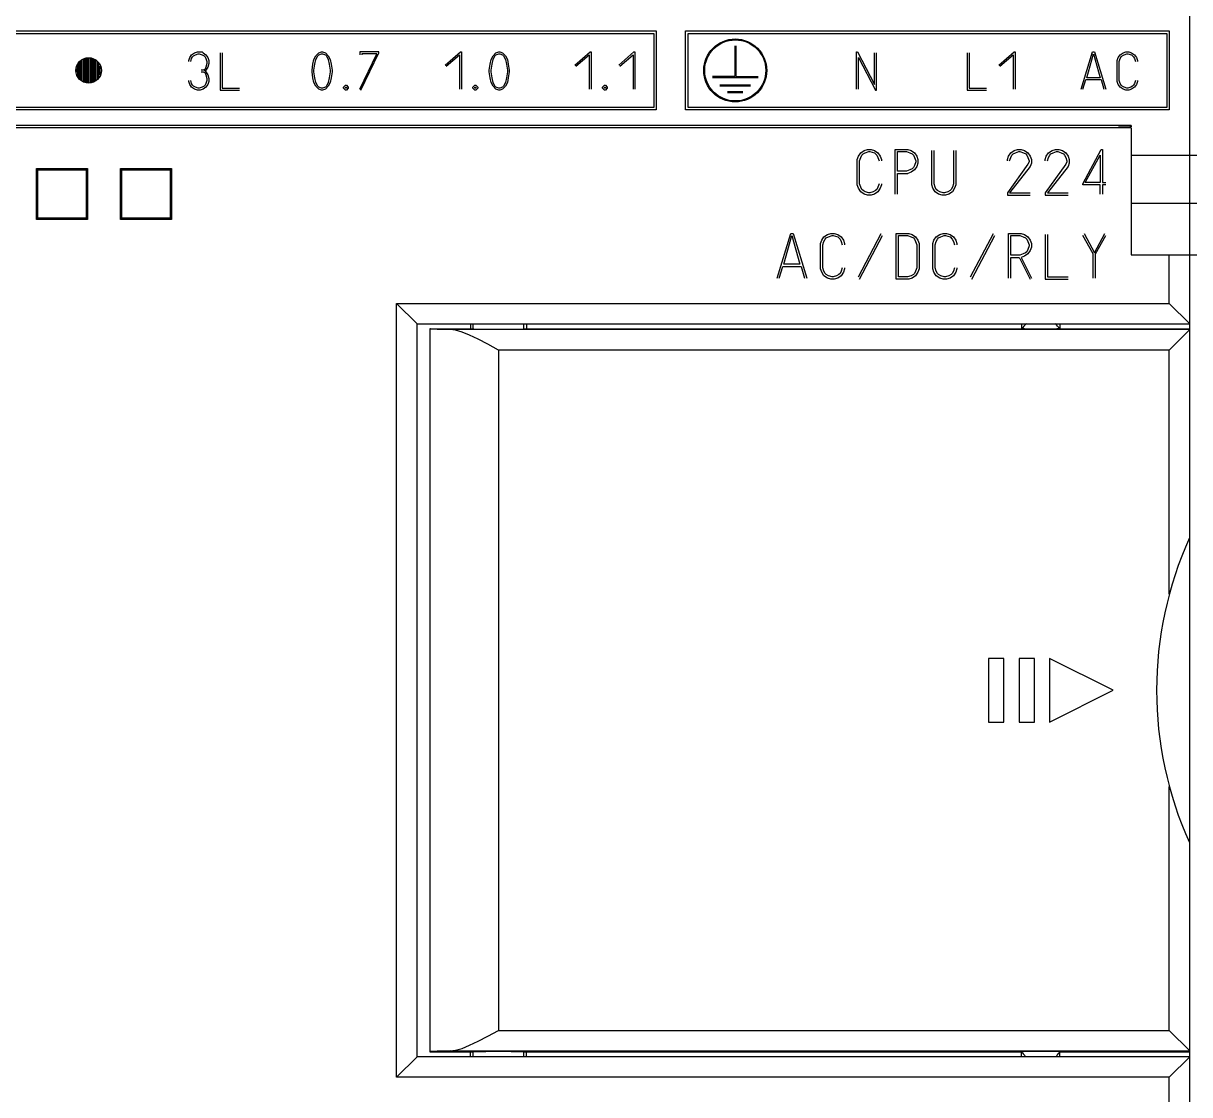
# Model space of a CAD drawing. Header units: millimetres. Extents: x 369186 to 503668, y -134064 to -104329.
# Drawn here: x 475176 to 480674, y -118523 to -113472 of the extents above; entities that cross this region are included whole.
import ezdxf

# ---------------------------------------------------------------- set-up
doc = ezdxf.new("R2010")
doc.units = ezdxf.units.MM
for name, color, linetype in [('0006LEVEL_0', 7, 'Continuous'), ('0006LEVEL_1', 7, 'Continuous'), ('8_ALL_NOTES_BALLOONS_SYMBOLS_GT', 7, 'Continuous')]:
    doc.layers.add(name, color=color, linetype=linetype)

msp = doc.modelspace()

# ---------------------------------------------------------------- linework, layer by layer
at = {"layer": '0006LEVEL_0', "color": 7, "linetype": 'Continuous'}
for p, q in [((479123.2, -114082.5), (479139.4, -114071.7)), ((479139.4, -114071.7), (479155.6, -114066.3)), ((479144.8, -114082.5), (479161, -114077.1)), ((479155.6, -114066.3), (479171.8, -114066.3)), ((479161, -114077.1), (479166.4, -114077.1)), ((479166.4, -114077.1), (479188, -114082.5)), ((479171.8, -114066.3), (479188, -114071.7)), ((479188, -114071.7), (479204.2, -114082.5)), ((479285.2, -114066.3), (479344.6, -114066.3)), ((479285.2, -114276.9), (479285.2, -114066.3)), ((479296, -114077.1), (479339.2, -114077.1)), ((479296, -114168.9), (479296, -114077.1)), ((479339.2, -114077.1), (479355.4, -114082.5)), ((479344.6, -114066.3), (479360.8, -114071.7)), ((479360.8, -114071.7), (479377, -114082.5)), ((479458, -114233.7), (479458, -114071.7)), ((479468.8, -114228.3), (479468.8, -114071.7)), ((479560.6, -114071.7), (479560.6, -114228.3)), ((479571.4, -114071.7), (479571.4, -114233.7)), ((479830.6, -114082.5), (479846.8, -114071.7)), ((479846.8, -114071.7), (479863, -114066.3)), ((479852.2, -114082.5), (479868.4, -114077.1)), ((479863, -114066.3), (479879.2, -114066.3)), ((479868.4, -114077.1), (479873.8, -114077.1)), ((479873.8, -114077.1), (479890, -114082.5)), ((479879.2, -114066.3), (479895.4, -114071.7)), ((479895.4, -114071.7), (479911.6, -114082.5)), ((480008.8, -114082.5), (480025, -114071.7)), ((480025, -114071.7), (480041.2, -114066.3)), ((480030.4, -114082.5), (480046.6, -114077.1)), ((480041.2, -114066.3), (480057.4, -114066.3)), ((480046.6, -114077.1), (480052, -114077.1)), ((480052, -114077.1), (480068.2, -114082.5)), ((480057.4, -114066.3), (480073.6, -114071.7)), ((480073.6, -114071.7), (480089.8, -114082.5)), ((480170.8, -114228.3), (480257.2, -114066.3)), ((480257.2, -114066.3), (480262.6, -114066.3)), ((480262.6, -114066.3), (480262.6, -114222.9)), ((479107, -114114.9), (479112.4, -114098.7)), ((479107, -114233.7), (479107, -114114.9)), ((479112.4, -114098.7), (479123.2, -114082.5)), ((479117.8, -114120.3), (479123.2, -114104.1)), ((479117.8, -114228.3), (479117.8, -114120.3)), ((479123.2, -114104.1), (479128.6, -114093.3)), ((479128.6, -114093.3), (479134, -114087.9)), ((479134, -114087.9), (479144.8, -114082.5)), ((479188, -114082.5), (479198.8, -114093.3)), ((479198.8, -114093.3), (479204.2, -114104.1)), ((479204.2, -114082.5), (479215, -114098.7)), ((479204.2, -114104.1), (479209.6, -114120.3)), ((479215, -114098.7), (479220.4, -114114.9)), ((479220.4, -114114.9), (479220.4, -114120.3)), ((479355.4, -114082.5), (479366.2, -114087.9)), ((479366.2, -114087.9), (479371.6, -114093.3)), ((479371.6, -114093.3), (479377, -114104.1)), ((479377, -114082.5), (479387.8, -114098.7)), ((479377, -114104.1), (479382.4, -114120.3)), ((479382.4, -114125.7), (479377, -114141.9)), ((479382.4, -114120.3), (479382.4, -114125.7)), ((479387.8, -114098.7), (479393.2, -114114.9)), ((479393.2, -114131.1), (479387.8, -114147.3)), ((479393.2, -114114.9), (479393.2, -114131.1)), ((479814.4, -114114.9), (479819.8, -114098.7)), ((479814.4, -114120.3), (479814.4, -114114.9)), ((479819.8, -114098.7), (479830.6, -114082.5)), ((479825.2, -114120.3), (479830.6, -114104.1)), ((479830.6, -114104.1), (479836, -114093.3)), ((479836, -114093.3), (479841.4, -114087.9)), ((479841.4, -114087.9), (479852.2, -114082.5)), ((479890, -114082.5), (479900.8, -114087.9)), ((479900.8, -114087.9), (479906.2, -114093.3)), ((479906.2, -114093.3), (479911.6, -114104.1)), ((479911.6, -114082.5), (479922.4, -114098.7)), ((479911.6, -114104.1), (479917, -114120.3)), ((479917, -114125.7), (479911.6, -114136.5)), ((479917, -114120.3), (479917, -114125.7)), ((479922.4, -114098.7), (479927.8, -114114.9)), ((479927.8, -114131.1), (479922.4, -114147.3)), ((479927.8, -114114.9), (479927.8, -114131.1)), ((479992.6, -114114.9), (479998, -114098.7)), ((479992.6, -114120.3), (479992.6, -114114.9)), ((479998, -114098.7), (480008.8, -114082.5)), ((480003.4, -114120.3), (480008.8, -114104.1)), ((480008.8, -114104.1), (480014.2, -114093.3)), ((480014.2, -114093.3), (480019.6, -114087.9)), ((480019.6, -114087.9), (480030.4, -114082.5)), ((480068.2, -114082.5), (480079, -114087.9)), ((480079, -114087.9), (480084.4, -114093.3)), ((480084.4, -114093.3), (480089.8, -114104.1)), ((480089.8, -114082.5), (480100.6, -114098.7)), ((480089.8, -114104.1), (480095.2, -114120.3)), ((480095.2, -114125.7), (480089.8, -114136.5)), ((480095.2, -114120.3), (480095.2, -114125.7)), ((480100.6, -114098.7), (480106, -114114.9)), ((480106, -114131.1), (480100.6, -114147.3)), ((480106, -114114.9), (480106, -114131.1)), ((480181.6, -114222.9), (480251.8, -114093.3)), ((480251.8, -114093.3), (480251.8, -114222.9)), ((479339.2, -114168.9), (479296, -114168.9)), ((479296, -114179.7), (479344.6, -114179.7)), ((479296, -114276.9), (479296, -114179.7)), ((479355.4, -114163.5), (479339.2, -114168.9)), ((479360.8, -114174.3), (479344.6, -114179.7)), ((479366.2, -114158.1), (479355.4, -114163.5)), ((479377, -114163.5), (479360.8, -114174.3)), ((479371.6, -114152.7), (479366.2, -114158.1)), ((479377, -114141.9), (479371.6, -114152.7)), ((479387.8, -114147.3), (479377, -114163.5)), ((479911.6, -114136.5), (479814.4, -114271.5)), ((479922.4, -114147.3), (479825.2, -114271.5)), ((480089.8, -114136.5), (479992.6, -114271.5)), ((480100.6, -114147.3), (480003.4, -114271.5)), ((479112.4, -114249.9), (479107, -114233.7)), ((479123.2, -114244.5), (479117.8, -114228.3)), ((479209.6, -114228.3), (479204.2, -114244.5)), ((479220.4, -114233.7), (479215, -114249.9)), ((479220.4, -114228.3), (479220.4, -114233.7)), ((479463.4, -114249.9), (479458, -114233.7)), ((479474.2, -114244.5), (479468.8, -114228.3)), ((479560.6, -114228.3), (479555.2, -114244.5)), ((479571.4, -114233.7), (479566, -114249.9)), ((480170.8, -114233.7), (480170.8, -114228.3)), ((480251.8, -114233.7), (480170.8, -114233.7)), ((480251.8, -114222.9), (480181.6, -114222.9)), ((480251.8, -114276.9), (480251.8, -114233.7)), ((480262.6, -114222.9), (480278.8, -114222.9)), ((480278.8, -114233.7), (480262.6, -114233.7)), ((480262.6, -114233.7), (480262.6, -114276.9)), ((479123.2, -114266.1), (479112.4, -114249.9)), ((479128.6, -114255.3), (479123.2, -114244.5)), ((479139.4, -114276.9), (479123.2, -114266.1)), ((479134, -114260.7), (479128.6, -114255.3)), ((479144.8, -114266.1), (479134, -114260.7)), ((479155.6, -114282.3), (479139.4, -114276.9)), ((479161, -114271.5), (479144.8, -114266.1)), ((479171.8, -114282.3), (479155.6, -114282.3)), ((479166.4, -114271.5), (479161, -114271.5)), ((479182.6, -114266.1), (479166.4, -114271.5)), ((479188, -114276.9), (479171.8, -114282.3)), ((479193.4, -114260.7), (479182.6, -114266.1)), ((479204.2, -114266.1), (479188, -114276.9)), ((479198.8, -114255.3), (479193.4, -114260.7)), ((479204.2, -114244.5), (479198.8, -114255.3)), ((479215, -114249.9), (479204.2, -114266.1)), ((479474.2, -114266.1), (479463.4, -114249.9)), ((479479.6, -114255.3), (479474.2, -114244.5)), ((479490.4, -114276.9), (479474.2, -114266.1)), ((479485, -114260.7), (479479.6, -114255.3)), ((479495.8, -114266.1), (479485, -114260.7)), ((479506.6, -114282.3), (479490.4, -114276.9)), ((479512, -114271.5), (479495.8, -114266.1)), ((479522.8, -114282.3), (479506.6, -114282.3)), ((479517.4, -114271.5), (479512, -114271.5)), ((479533.6, -114266.1), (479517.4, -114271.5)), ((479539, -114276.9), (479522.8, -114282.3)), ((479544.4, -114260.7), (479533.6, -114266.1)), ((479555.2, -114266.1), (479539, -114276.9)), ((479549.8, -114255.3), (479544.4, -114260.7)), ((479555.2, -114244.5), (479549.8, -114255.3)), ((479566, -114249.9), (479555.2, -114266.1)), ((479814.4, -114271.5), (479814.4, -114282.3)), ((479814.4, -114282.3), (479922.4, -114282.3)), ((479825.2, -114271.5), (479922.4, -114271.5)), ((479992.6, -114271.5), (479992.6, -114282.3)), ((479992.6, -114282.3), (480100.6, -114282.3)), ((480003.4, -114271.5), (480100.6, -114271.5)), ((478728.7, -114672.9), (478793.5, -114462.3)), ((478793.5, -114462.3), (478804.3, -114462.3)), ((478804.3, -114462.3), (478869.1, -114672.9)), ((478966.3, -114467.7), (478982.5, -114462.3)), ((478982.5, -114462.3), (478998.7, -114462.3)), ((478998.7, -114462.3), (479014.9, -114467.7)), ((479112.1, -114667.5), (479220.1, -114462.3)), ((479290.3, -114462.3), (479349.7, -114462.3)), ((479290.3, -114678.3), (479290.3, -114462.3)), ((479349.7, -114462.3), (479365.9, -114467.7)), ((479495.5, -114467.7), (479511.7, -114462.3)), ((479511.7, -114462.3), (479527.9, -114462.3)), ((479527.9, -114462.3), (479544.1, -114467.7)), ((479641.3, -114667.5), (479749.3, -114462.3)), ((479819.5, -114462.3), (479878.9, -114462.3)), ((479819.5, -114672.9), (479819.5, -114462.3)), ((479878.9, -114462.3), (479895.1, -114467.7)), ((480175.9, -114462.3), (480224.5, -114554.1)), ((480224.5, -114554.1), (480273.1, -114462.3)), ((478761.1, -114608.1), (478798.9, -114473.1)), ((478798.9, -114473.1), (478836.7, -114608.1)), ((478933.9, -114510.9), (478939.3, -114494.7)), ((478933.9, -114629.7), (478933.9, -114510.9)), ((478939.3, -114494.7), (478950.1, -114478.5)), ((478944.7, -114516.3), (478950.1, -114500.1)), ((478944.7, -114624.3), (478944.7, -114516.3)), ((478950.1, -114478.5), (478966.3, -114467.7)), ((478950.1, -114500.1), (478955.5, -114489.3)), ((478955.5, -114489.3), (478960.9, -114483.9)), ((478960.9, -114483.9), (478971.7, -114478.5)), ((478971.7, -114478.5), (478987.9, -114473.1)), ((478987.9, -114473.1), (478993.3, -114473.1)), ((478993.3, -114473.1), (479014.9, -114478.5)), ((479014.9, -114467.7), (479031.1, -114478.5)), ((479014.9, -114478.5), (479025.7, -114489.3)), ((479025.7, -114489.3), (479031.1, -114500.1)), ((479031.1, -114478.5), (479041.9, -114494.7)), ((479031.1, -114500.1), (479036.5, -114516.3)), ((479041.9, -114494.7), (479047.3, -114510.9)), ((479047.3, -114510.9), (479047.3, -114516.3)), ((479117.5, -114678.3), (479225.5, -114473.1)), ((479301.1, -114473.1), (479344.3, -114473.1)), ((479301.1, -114667.5), (479301.1, -114473.1)), ((479344.3, -114473.1), (479360.5, -114478.5)), ((479360.5, -114478.5), (479371.3, -114483.9)), ((479365.9, -114467.7), (479382.1, -114478.5)), ((479371.3, -114483.9), (479376.7, -114489.3)), ((479376.7, -114489.3), (479382.1, -114500.1)), ((479382.1, -114478.5), (479392.9, -114494.7)), ((479382.1, -114500.1), (479387.5, -114516.3)), ((479387.5, -114516.3), (479387.5, -114624.3)), ((479392.9, -114494.7), (479398.3, -114510.9)), ((479398.3, -114510.9), (479398.3, -114629.7)), ((479463.1, -114510.9), (479468.5, -114494.7)), ((479463.1, -114629.7), (479463.1, -114510.9)), ((479468.5, -114494.7), (479479.3, -114478.5)), ((479473.9, -114516.3), (479479.3, -114500.1)), ((479473.9, -114624.3), (479473.9, -114516.3)), ((479479.3, -114478.5), (479495.5, -114467.7)), ((479479.3, -114500.1), (479484.7, -114489.3)), ((479484.7, -114489.3), (479490.1, -114483.9)), ((479490.1, -114483.9), (479500.9, -114478.5)), ((479500.9, -114478.5), (479517.1, -114473.1)), ((479517.1, -114473.1), (479522.5, -114473.1)), ((479522.5, -114473.1), (479544.1, -114478.5)), ((479544.1, -114467.7), (479560.3, -114478.5)), ((479544.1, -114478.5), (479554.9, -114489.3)), ((479554.9, -114489.3), (479560.3, -114500.1)), ((479560.3, -114478.5), (479571.1, -114494.7)), ((479560.3, -114500.1), (479565.7, -114516.3)), ((479571.1, -114494.7), (479576.5, -114510.9)), ((479576.5, -114510.9), (479576.5, -114516.3)), ((479646.7, -114678.3), (479754.7, -114473.1)), ((479830.3, -114473.1), (479873.5, -114473.1)), ((479830.3, -114564.9), (479830.3, -114473.1)), ((479873.5, -114473.1), (479889.7, -114478.5)), ((479889.7, -114478.5), (479900.5, -114483.9)), ((479895.1, -114467.7), (479911.3, -114478.5)), ((479900.5, -114483.9), (479905.9, -114489.3)), ((479905.9, -114489.3), (479911.3, -114500.1)), ((479911.3, -114478.5), (479922.1, -114494.7)), ((479911.3, -114500.1), (479916.7, -114516.3)), ((479916.7, -114516.3), (479916.7, -114521.7)), ((479922.1, -114494.7), (479927.5, -114510.9)), ((479927.5, -114510.9), (479927.5, -114527.1)), ((479992.3, -114467.7), (479992.3, -114678.3)), ((480003.1, -114467.7), (480003.1, -114667.5)), ((480219.1, -114559.5), (480170.5, -114473.1)), ((480229.9, -114559.5), (480278.5, -114473.1)), ((479873.5, -114564.9), (479830.3, -114564.9)), ((479889.7, -114559.5), (479873.5, -114564.9)), ((479895.1, -114570.3), (479878.9, -114575.7)), ((479900.5, -114554.1), (479889.7, -114559.5)), ((479911.3, -114559.5), (479895.1, -114570.3)), ((479905.9, -114548.7), (479900.5, -114554.1)), ((479911.3, -114537.9), (479905.9, -114548.7)), ((479916.7, -114521.7), (479911.3, -114537.9)), ((479922.1, -114543.3), (479911.3, -114559.5)), ((479927.5, -114527.1), (479922.1, -114543.3)), ((480219.1, -114672.9), (480219.1, -114559.5)), ((480229.9, -114672.9), (480229.9, -114559.5)), ((478739.5, -114672.9), (478755.7, -114618.9)), ((478755.7, -114618.9), (478842.1, -114618.9)), ((478836.7, -114608.1), (478761.1, -114608.1)), ((478842.1, -114618.9), (478858.3, -114672.9)), ((478950.1, -114640.5), (478944.7, -114624.3)), ((479036.5, -114624.3), (479031.1, -114640.5)), ((479047.3, -114624.3), (479047.3, -114629.7)), ((479387.5, -114624.3), (479382.1, -114640.5)), ((479479.3, -114640.5), (479473.9, -114624.3)), ((479565.7, -114624.3), (479560.3, -114640.5)), ((479576.5, -114624.3), (479576.5, -114629.7)), ((479830.3, -114575.7), (479868.1, -114575.7)), ((479830.3, -114672.9), (479830.3, -114575.7)), ((479868.1, -114575.7), (479873.5, -114581.1)), ((479873.5, -114581.1), (479922.1, -114678.3)), ((479878.9, -114575.7), (479927.5, -114672.9)), ((478939.3, -114645.9), (478933.9, -114629.7)), ((478950.1, -114662.1), (478939.3, -114645.9)), ((478955.5, -114651.3), (478950.1, -114640.5)), ((478966.3, -114672.9), (478950.1, -114662.1)), ((478960.9, -114656.7), (478955.5, -114651.3)), ((478971.7, -114662.1), (478960.9, -114656.7)), ((478982.5, -114678.3), (478966.3, -114672.9)), ((478987.9, -114667.5), (478971.7, -114662.1)), ((478998.7, -114678.3), (478982.5, -114678.3)), ((478993.3, -114667.5), (478987.9, -114667.5)), ((479009.5, -114662.1), (478993.3, -114667.5)), ((479014.9, -114672.9), (478998.7, -114678.3)), ((479020.3, -114656.7), (479009.5, -114662.1)), ((479031.1, -114662.1), (479014.9, -114672.9)), ((479025.7, -114651.3), (479020.3, -114656.7)), ((479031.1, -114640.5), (479025.7, -114651.3)), ((479041.9, -114645.9), (479031.1, -114662.1)), ((479047.3, -114629.7), (479041.9, -114645.9)), ((479349.7, -114678.3), (479290.3, -114678.3)), ((479344.3, -114667.5), (479301.1, -114667.5)), ((479360.5, -114662.1), (479344.3, -114667.5)), ((479365.9, -114672.9), (479349.7, -114678.3)), ((479371.3, -114656.7), (479360.5, -114662.1)), ((479382.1, -114662.1), (479365.9, -114672.9)), ((479376.7, -114651.3), (479371.3, -114656.7)), ((479382.1, -114640.5), (479376.7, -114651.3)), ((479392.9, -114645.9), (479382.1, -114662.1)), ((479398.3, -114629.7), (479392.9, -114645.9)), ((479468.5, -114645.9), (479463.1, -114629.7)), ((479479.3, -114662.1), (479468.5, -114645.9)), ((479484.7, -114651.3), (479479.3, -114640.5)), ((479495.5, -114672.9), (479479.3, -114662.1)), ((479490.1, -114656.7), (479484.7, -114651.3)), ((479500.9, -114662.1), (479490.1, -114656.7)), ((479511.7, -114678.3), (479495.5, -114672.9)), ((479517.1, -114667.5), (479500.9, -114662.1)), ((479527.9, -114678.3), (479511.7, -114678.3)), ((479522.5, -114667.5), (479517.1, -114667.5)), ((479538.7, -114662.1), (479522.5, -114667.5)), ((479544.1, -114672.9), (479527.9, -114678.3)), ((479549.5, -114656.7), (479538.7, -114662.1)), ((479560.3, -114662.1), (479544.1, -114672.9)), ((479554.9, -114651.3), (479549.5, -114656.7)), ((479560.3, -114640.5), (479554.9, -114651.3)), ((479571.1, -114645.9), (479560.3, -114662.1)), ((479576.5, -114629.7), (479571.1, -114645.9)), ((479992.3, -114678.3), (480100.3, -114678.3)), ((480003.1, -114667.5), (480100.3, -114667.5))]:
    msp.add_line(p, q, dxfattribs=at)
at = {"layer": '0006LEVEL_1', "color": 7, "linetype": 'Continuous'}
for p, q in [((468745.8, -113508.3), (478159.8, -113508.3)), ((468757.8, -113520.3), (478147.8, -113520.3)), ((478147.8, -113520.3), (478147.8, -113868.3)), ((478159.8, -113508.3), (478159.8, -113880.3)), ((478297.8, -113508.3), (480577.8, -113508.3)), ((478297.8, -113880.3), (478297.8, -113508.3)), ((478309.8, -113520.3), (480565.8, -113520.3)), ((478309.8, -113868.3), (478309.8, -113520.3)), ((480565.8, -113520.3), (480565.8, -113868.3)), ((480577.8, -113508.3), (480577.8, -113880.3)), ((478529.6, -113579.1), (478529.6, -113723.1)), ((478534, -113579.1), (478534, -113723.1)), ((475472.3, -113751.2), (475472.3, -113637.3)), ((475478.9, -113753), (475478.9, -113635.6)), ((475485.5, -113753.8), (475485.5, -113634.7)), ((475492.1, -113752), (475492.1, -113636.5)), ((475498.7, -113750.3), (475498.7, -113638.3)), ((475955.9, -113647.5), (475960.4, -113634)), ((475960.4, -113634), (475969.5, -113620.5)), ((475965, -113652), (475969.5, -113638.5)), ((475969.5, -113620.5), (475982.9, -113611.5)), ((475969.5, -113638.5), (475974, -113629.5)), ((475974, -113629.5), (475978.4, -113625)), ((475978.4, -113625), (475987.5, -113620.5)), ((475982.9, -113611.5), (475996.4, -113607)), ((475987.5, -113620.5), (476000.9, -113616)), ((475996.4, -113607), (476018.9, -113607)), ((476000.9, -113616), (476005.5, -113616)), ((476005.5, -113616), (476018.9, -113620.5)), ((476018.9, -113607), (476023.5, -113611.5)), ((476018.9, -113620.5), (476028, -113625)), ((476023.5, -113611.5), (476036.9, -113620.5)), ((476028, -113625), (476032.4, -113629.5)), ((476032.4, -113629.5), (476036.9, -113638.5)), ((476036.9, -113620.5), (476046, -113634)), ((476036.9, -113638.5), (476041.5, -113652)), ((476046, -113634), (476050.4, -113647.5)), ((476104.5, -113611.5), (476104.5, -113787)), ((476113.4, -113611.5), (476113.4, -113778)), ((476545.9, -113643), (476554.9, -113625)), ((476554.9, -113625), (476568.4, -113611.5)), ((476554.9, -113643), (476563.9, -113625)), ((476563.9, -113625), (476568.4, -113620.5)), ((476568.4, -113611.5), (476581.9, -113607)), ((476568.4, -113620.5), (476581.9, -113616)), ((476581.9, -113607), (476586.4, -113607)), ((476581.9, -113616), (476586.4, -113616)), ((476586.4, -113607), (476599.9, -113611.5)), ((476586.4, -113616), (476599.9, -113620.5)), ((476599.9, -113611.5), (476613.4, -113625)), ((476599.9, -113620.5), (476604.4, -113625)), ((476604.4, -113625), (476613.4, -113643)), ((476613.4, -113625), (476622.4, -113643)), ((476851.9, -113607), (476761.9, -113607)), ((476761.9, -113607), (476761.9, -113620.5)), ((476761.9, -113782.5), (476842.9, -113616)), ((476766.4, -113787), (476851.9, -113611.5)), ((476842.9, -113616), (476770.9, -113616)), ((476770.9, -113616), (476770.9, -113620.5)), ((476851.9, -113611.5), (476851.9, -113607)), ((477165.1, -113670), (477237.1, -113607)), ((477169.6, -113674.5), (477232.6, -113620.5)), ((477232.6, -113620.5), (477232.6, -113782.5)), ((477237.1, -113607), (477241.6, -113607)), ((477241.6, -113607), (477241.6, -113782.5)), ((477381.1, -113643), (477390.1, -113625)), ((477390.1, -113625), (477403.6, -113611.5)), ((477390.1, -113643), (477399.1, -113625)), ((477399.1, -113625), (477403.6, -113620.5)), ((477403.6, -113611.5), (477417.1, -113607)), ((477403.6, -113620.5), (477417.1, -113616)), ((477417.1, -113607), (477421.6, -113607)), ((477417.1, -113616), (477421.6, -113616)), ((477421.6, -113607), (477435.1, -113611.5)), ((477421.6, -113616), (477435.1, -113620.5)), ((477435.1, -113611.5), (477448.6, -113625)), ((477435.1, -113620.5), (477439.6, -113625)), ((477439.6, -113625), (477448.6, -113643)), ((477448.6, -113625), (477457.6, -113643)), ((477775.5, -113670), (477847.5, -113607)), ((477780, -113674.5), (477843, -113620.5)), ((477843, -113620.5), (477843, -113782.5)), ((477847.5, -113607), (477852, -113607)), ((477852, -113607), (477852, -113782.5)), ((477982.5, -113670), (478054.5, -113607)), ((477987, -113674.5), (478050, -113620.5)), ((478050, -113620.5), (478050, -113782.5)), ((478054.5, -113607), (478059, -113607)), ((478059, -113607), (478059, -113782.5)), ((479103, -113607), (479107.5, -113607)), ((479103, -113782.5), (479103, -113607)), ((479107.5, -113607), (479188.5, -113760)), ((479112, -113634), (479192.9, -113787)), ((479112, -113782.5), (479112, -113634)), ((479188.5, -113760), (479188.5, -113611.5)), ((479197.4, -113787), (479197.4, -113611.5)), ((479625.6, -113611.5), (479625.6, -113787)), ((479634.6, -113611.5), (479634.6, -113778)), ((479774.1, -113670), (479846.1, -113607)), ((479778.6, -113674.5), (479841.5, -113620.5)), ((479841.5, -113620.5), (479841.5, -113782.5)), ((479846.1, -113607), (479850.6, -113607)), ((479850.6, -113607), (479850.6, -113782.5)), ((480161.8, -113782.5), (480215.8, -113607)), ((480188.8, -113728.5), (480220.3, -113616)), ((480215.8, -113607), (480224.8, -113607)), ((480220.3, -113616), (480251.8, -113728.5)), ((480224.8, -113607), (480278.8, -113782.5)), ((480332.8, -113647.5), (480337.3, -113634)), ((480337.3, -113634), (480346.3, -113620.5)), ((480341.8, -113652), (480346.3, -113638.5)), ((480346.3, -113620.5), (480359.8, -113611.5)), ((480346.3, -113638.5), (480350.8, -113629.5)), ((480350.8, -113629.5), (480355.3, -113625)), ((480355.3, -113625), (480364.3, -113620.5)), ((480359.8, -113611.5), (480373.3, -113607)), ((480364.3, -113620.5), (480377.8, -113616)), ((480373.3, -113607), (480386.8, -113607)), ((480377.8, -113616), (480382.3, -113616)), ((480382.3, -113616), (480400.3, -113620.5)), ((480386.8, -113607), (480400.3, -113611.5)), ((480400.3, -113611.5), (480413.8, -113620.5)), ((480400.3, -113620.5), (480409.3, -113629.5)), ((480409.3, -113629.5), (480413.8, -113638.5)), ((480413.8, -113620.5), (480422.8, -113634)), ((480413.8, -113638.5), (480418.3, -113652)), ((480422.8, -113634), (480427.3, -113647.5)), ((475426.1, -113703), (475426.1, -113685.5)), ((475432.7, -113725.2), (475432.7, -113663.4)), ((475439.3, -113731.8), (475439.3, -113656.8)), ((475445.9, -113738.4), (475445.9, -113650.2)), ((475452.5, -113745), (475452.5, -113643.6)), ((475459.1, -113747.7), (475459.1, -113640.9)), ((475465.7, -113749.4), (475465.7, -113639.1)), ((475505.3, -113748.5), (475505.3, -113640)), ((475511.9, -113746.7), (475511.9, -113641.8)), ((475518.5, -113741.5), (475518.5, -113647.1)), ((475525.1, -113734.9), (475525.1, -113653.7)), ((475531.7, -113728.3), (475531.7, -113660.3)), ((475538.3, -113714.6), (475538.3, -113673.9)), ((475955.9, -113652), (475955.9, -113647.5)), ((476023.5, -113692.5), (476014.4, -113692.5)), ((476032.4, -113688), (476023.5, -113692.5)), ((476036.9, -113679), (476032.4, -113688)), ((476036.9, -113692.5), (476032.4, -113697)), ((476041.5, -113661), (476036.9, -113679)), ((476046, -113679), (476036.9, -113692.5)), ((476041.5, -113652), (476041.5, -113661)), ((476050.4, -113661), (476046, -113679)), ((476050.4, -113647.5), (476050.4, -113661)), ((476536.9, -113692.5), (476541.4, -113665.5)), ((476536.9, -113701.5), (476536.9, -113692.5)), ((476541.4, -113665.5), (476545.9, -113643)), ((476545.9, -113692.5), (476550.4, -113665.5)), ((476545.9, -113701.5), (476545.9, -113692.5)), ((476550.4, -113665.5), (476554.9, -113643)), ((476613.4, -113643), (476617.9, -113665.5)), ((476617.9, -113665.5), (476622.4, -113692.5)), ((476622.4, -113643), (476626.9, -113665.5)), ((476622.4, -113692.5), (476622.4, -113701.5)), ((476626.9, -113665.5), (476631.4, -113692.5)), ((476631.4, -113692.5), (476631.4, -113701.5)), ((477372.1, -113692.5), (477376.6, -113665.5)), ((477372.1, -113701.5), (477372.1, -113692.5)), ((477376.6, -113665.5), (477381.1, -113643)), ((477381.1, -113692.5), (477385.6, -113665.5)), ((477381.1, -113701.5), (477381.1, -113692.5)), ((477385.6, -113665.5), (477390.1, -113643)), ((477448.6, -113643), (477453.1, -113665.5)), ((477453.1, -113665.5), (477457.6, -113692.5)), ((477457.6, -113643), (477462.1, -113665.5)), ((477457.6, -113692.5), (477457.6, -113701.5)), ((477462.1, -113665.5), (477466.6, -113692.5)), ((477466.6, -113692.5), (477466.6, -113701.5)), ((480332.8, -113746.5), (480332.8, -113647.5)), ((480341.8, -113742), (480341.8, -113652)), ((480427.3, -113647.5), (480427.3, -113652)), ((475955.9, -113746.5), (475955.9, -113742)), ((475960.4, -113760), (475955.9, -113746.5)), ((475969.5, -113755.5), (475965, -113742)), ((476014.4, -113701.5), (476023.5, -113701.5)), ((476023.5, -113701.5), (476032.4, -113706)), ((476032.4, -113697), (476028, -113697)), ((476032.4, -113697), (476036.9, -113701.5)), ((476032.4, -113706), (476036.9, -113715)), ((476036.9, -113701.5), (476046, -113715)), ((476036.9, -113715), (476041.5, -113733)), ((476041.5, -113742), (476036.9, -113755.5)), ((476041.5, -113733), (476041.5, -113742)), ((476046, -113715), (476050.4, -113733)), ((476050.4, -113746.5), (476046, -113760)), ((476050.4, -113733), (476050.4, -113746.5)), ((476541.4, -113728.5), (476536.9, -113701.5)), ((476545.9, -113751), (476541.4, -113728.5)), ((476550.4, -113728.5), (476545.9, -113701.5)), ((476554.9, -113751), (476550.4, -113728.5)), ((476617.9, -113728.5), (476613.4, -113751)), ((476622.4, -113701.5), (476617.9, -113728.5)), ((476626.9, -113728.5), (476622.4, -113751)), ((476631.4, -113701.5), (476626.9, -113728.5)), ((477376.6, -113728.5), (477372.1, -113701.5)), ((477381.1, -113751), (477376.6, -113728.5)), ((477385.6, -113728.5), (477381.1, -113701.5)), ((477390.1, -113751), (477385.6, -113728.5)), ((477453.1, -113728.5), (477448.6, -113751)), ((477457.6, -113701.5), (477453.1, -113728.5)), ((477462.1, -113728.5), (477457.6, -113751)), ((477466.6, -113701.5), (477462.1, -113728.5)), ((478529.6, -113723.1), (478423.8, -113723.1)), ((478423.8, -113727.4), (478639.8, -113727.4)), ((478534, -113723.1), (478639.8, -113723.1)), ((480170.8, -113782.5), (480184.3, -113737.5)), ((480184.3, -113737.5), (480256.3, -113737.5)), ((480251.8, -113728.5), (480188.8, -113728.5)), ((480256.3, -113737.5), (480269.8, -113782.5)), ((480337.3, -113760), (480332.8, -113746.5)), ((480346.3, -113755.5), (480341.8, -113742)), ((480418.3, -113742), (480413.8, -113755.5)), ((480427.3, -113746.5), (480422.8, -113760)), ((480427.3, -113742), (480427.3, -113746.5)), ((475969.5, -113773.5), (475960.4, -113760)), ((475974, -113764.5), (475969.5, -113755.5)), ((475982.9, -113782.5), (475969.5, -113773.5)), ((475978.4, -113769), (475974, -113764.5)), ((475987.5, -113773.5), (475978.4, -113769)), ((475996.4, -113787), (475982.9, -113782.5)), ((476000.9, -113778), (475987.5, -113773.5)), ((476010, -113787), (475996.4, -113787)), ((476005.5, -113778), (476000.9, -113778)), ((476018.9, -113773.5), (476005.5, -113778)), ((476023.5, -113782.5), (476010, -113787)), ((476028, -113769), (476018.9, -113773.5)), ((476036.9, -113773.5), (476023.5, -113782.5)), ((476032.4, -113764.5), (476028, -113769)), ((476036.9, -113755.5), (476032.4, -113764.5)), ((476046, -113760), (476036.9, -113773.5)), ((476104.5, -113787), (476194.5, -113787)), ((476113.4, -113778), (476194.5, -113778)), ((476554.9, -113769), (476545.9, -113751)), ((476563.9, -113769), (476554.9, -113751)), ((476568.4, -113782.5), (476554.9, -113769)), ((476568.4, -113773.5), (476563.9, -113769)), ((476581.9, -113778), (476568.4, -113773.5)), ((476581.9, -113787), (476568.4, -113782.5)), ((476586.4, -113778), (476581.9, -113778)), ((476586.4, -113787), (476581.9, -113787)), ((476599.9, -113773.5), (476586.4, -113778)), ((476599.9, -113782.5), (476586.4, -113787)), ((476613.4, -113769), (476599.9, -113782.5)), ((476604.4, -113769), (476599.9, -113773.5)), ((476613.4, -113751), (476604.4, -113769)), ((476622.4, -113751), (476613.4, -113769)), ((476685.4, -113773.5), (476694.4, -113764.5)), ((476685.4, -113778), (476685.4, -113773.5)), ((476694.4, -113787), (476685.4, -113778)), ((476694.4, -113764.5), (476698.9, -113764.5)), ((476694.4, -113773.5), (476698.9, -113773.5)), ((476694.4, -113778), (476694.4, -113773.5)), ((476698.9, -113778), (476694.4, -113778)), ((476698.9, -113787), (476694.4, -113787)), ((476698.9, -113764.5), (476707.9, -113773.5)), ((476698.9, -113773.5), (476698.9, -113778)), ((476707.9, -113778), (476698.9, -113787)), ((476707.9, -113773.5), (476707.9, -113778)), ((477295.6, -113773.5), (477304.6, -113764.5)), ((477295.6, -113778), (477295.6, -113773.5)), ((477304.6, -113787), (477295.6, -113778)), ((477304.6, -113764.5), (477309.1, -113764.5)), ((477304.6, -113773.5), (477309.1, -113773.5)), ((477304.6, -113778), (477304.6, -113773.5)), ((477309.1, -113778), (477304.6, -113778)), ((477309.1, -113787), (477304.6, -113787)), ((477309.1, -113764.5), (477318.1, -113773.5)), ((477309.1, -113773.5), (477309.1, -113778)), ((477318.1, -113778), (477309.1, -113787)), ((477318.1, -113773.5), (477318.1, -113778)), ((477390.1, -113769), (477381.1, -113751)), ((477399.1, -113769), (477390.1, -113751)), ((477403.6, -113782.5), (477390.1, -113769)), ((477403.6, -113773.5), (477399.1, -113769)), ((477417.1, -113778), (477403.6, -113773.5)), ((477417.1, -113787), (477403.6, -113782.5)), ((477421.6, -113778), (477417.1, -113778)), ((477421.6, -113787), (477417.1, -113787)), ((477435.1, -113773.5), (477421.6, -113778)), ((477435.1, -113782.5), (477421.6, -113787)), ((477448.6, -113769), (477435.1, -113782.5)), ((477439.6, -113769), (477435.1, -113773.5)), ((477448.6, -113751), (477439.6, -113769)), ((477457.6, -113751), (477448.6, -113769)), ((477906, -113773.5), (477915, -113764.5)), ((477906, -113778), (477906, -113773.5)), ((477915, -113787), (477906, -113778)), ((477915, -113764.5), (477919.5, -113764.5)), ((477915, -113773.5), (477919.5, -113773.5)), ((477915, -113778), (477915, -113773.5)), ((477919.5, -113778), (477915, -113778)), ((477919.5, -113787), (477915, -113787)), ((477919.5, -113764.5), (477928.5, -113773.5)), ((477919.5, -113773.5), (477919.5, -113778)), ((477928.5, -113778), (477919.5, -113787)), ((477928.5, -113773.5), (477928.5, -113778)), ((478459.8, -113762), (478603.8, -113762)), ((478459.8, -113766.3), (478603.8, -113766.3)), ((478495.8, -113793.6), (478567.8, -113793.6)), ((478495.8, -113798), (478567.8, -113798)), ((479192.9, -113787), (479197.4, -113787)), ((479625.6, -113787), (479715.5, -113787)), ((479634.6, -113778), (479715.5, -113778)), ((480346.3, -113773.5), (480337.3, -113760)), ((480350.8, -113764.5), (480346.3, -113755.5)), ((480359.8, -113782.5), (480346.3, -113773.5)), ((480355.3, -113769), (480350.8, -113764.5)), ((480364.3, -113773.5), (480355.3, -113769)), ((480373.3, -113787), (480359.8, -113782.5)), ((480377.8, -113778), (480364.3, -113773.5)), ((480386.8, -113787), (480373.3, -113787)), ((480382.3, -113778), (480377.8, -113778)), ((480395.8, -113773.5), (480382.3, -113778)), ((480400.3, -113782.5), (480386.8, -113787)), ((480404.8, -113769), (480395.8, -113773.5)), ((480413.8, -113773.5), (480400.3, -113782.5)), ((480409.3, -113764.5), (480404.8, -113769)), ((480413.8, -113755.5), (480409.3, -113764.5)), ((480422.8, -113760), (480413.8, -113773.5)), ((478159.8, -113880.3), (468745.8, -113880.3)), ((478147.8, -113868.3), (468757.8, -113868.3)), ((480577.8, -113880.3), (478297.8, -113880.3)), ((480565.8, -113868.3), (478309.8, -113868.3))]:
    msp.add_line(p, q, dxfattribs=at)
for centre, radius in [((478531.8, -113694.3), 148.3), ((478531.8, -113694.3), 144), ((475483.8, -113694.3), 60)]:
    msp.add_circle(centre, radius, dxfattribs=at)
at = {"layer": '8_ALL_NOTES_BALLOONS_SYMBOLS_GT', "color": 7, "linetype": 'Continuous'}
for p, q in [((480673.8, -121320.3), (480673.8, -110952.3)), ((480673.8, -122280.3), (480673.8, -111912.3)), ((480397.8, -113953.4), (468745.8, -113953.4)), ((480397.8, -113964.3), (468745.8, -113964.3)), ((480337.9, -113961.5), (480339.2, -113961.2)), ((480339.2, -113961.7), (480337.9, -113961.5)), ((480339.2, -113961.2), (480349.5, -113960.9)), ((480349.5, -113962.1), (480339.2, -113961.7)), ((480349.5, -113960.9), (480368.7, -113960.6)), ((480368.7, -113962.3), (480349.5, -113962.1)), ((480368.7, -113960.6), (480391.8, -113960.5)), ((480391.8, -113962.4), (480368.7, -113962.3)), ((480397.8, -113960.5), (480391.8, -113960.5)), ((480391.8, -113964.3), (480391.8, -113960.5)), ((480397.8, -113962.4), (480391.8, -113962.4)), ((480397.8, -113953.4), (480397.8, -113960.5)), ((480397.8, -113964.3), (480397.8, -114564.3)), ((480397.8, -114093.1), (480673.8, -114093.1)), ((480673.8, -114093.1), (480949.8, -114093.1)), ((475243.8, -114162.3), (475237.8, -114156.3)), ((475237.8, -114156.3), (475477.8, -114156.3)), ((475237.8, -114396.3), (475237.8, -114156.3)), ((475243.8, -114162.3), (475471.8, -114162.3)), ((475243.8, -114390.3), (475243.8, -114162.3)), ((475471.8, -114162.3), (475477.8, -114156.3)), ((475471.8, -114162.3), (475471.8, -114390.3)), ((475477.8, -114156.3), (475477.8, -114396.3)), ((475639.8, -114162.3), (475633.8, -114156.3)), ((475633.8, -114156.3), (475873.8, -114156.3)), ((475633.8, -114396.3), (475633.8, -114156.3)), ((475639.8, -114162.3), (475867.8, -114162.3)), ((475639.8, -114390.3), (475639.8, -114162.3)), ((475867.8, -114162.3), (475873.8, -114156.3)), ((475867.8, -114162.3), (475867.8, -114390.3)), ((475873.8, -114156.3), (475873.8, -114396.3)), ((475240.4, -114216.3), (475240.4, -114336.3)), ((475475.2, -114216.3), (475475.2, -114336.3)), ((475636.4, -114216.3), (475636.4, -114336.3)), ((480397.8, -114320.3), (480673.8, -114320.3)), ((480673.8, -114320.2), (480949.8, -114320.2)), ((475243.8, -114390.3), (475237.8, -114396.3)), ((475477.8, -114396.3), (475237.8, -114396.3)), ((475471.8, -114390.3), (475243.8, -114390.3)), ((475471.8, -114390.3), (475477.8, -114396.3)), ((475639.8, -114390.3), (475633.8, -114396.3)), ((475873.8, -114396.3), (475633.8, -114396.3)), ((475867.8, -114390.3), (475639.8, -114390.3)), ((475867.8, -114390.3), (475873.8, -114396.3)), ((480397.8, -114564.3), (480673.8, -114564.3)), ((480577.8, -114792.3), (480577.8, -114564.3)), ((480673.8, -114564.3), (480949.8, -114564.3)), ((476935.8, -114792.3), (477031.8, -114888.3)), ((476935.8, -114792.3), (480577.8, -114792.3)), ((476935.8, -118440.3), (476935.8, -114792.3)), ((480577.8, -114792.3), (480673.8, -114888.3)), ((477031.8, -114888.3), (480673.8, -114888.3)), ((477031.8, -118344.3), (477031.8, -114888.3)), ((477283.8, -114888.3), (477283.8, -114912.3)), ((477295.8, -114912.3), (477295.8, -114888.3)), ((477535.8, -114912.3), (477535.8, -114888.3)), ((477547.8, -114888.3), (477547.8, -114912.3)), ((479881.8, -114888.3), (479881.8, -114912.3)), ((480061.8, -114888.3), (480061.8, -114912.3)), ((477095.8, -114913.2), (477091.8, -114912.3)), ((477091.8, -114912.3), (477295.8, -114912.3)), ((477091.8, -114912.3), (477091.8, -118320.3)), ((477107.8, -114914), (477095.8, -114913.2)), ((477127.4, -114914.9), (477107.8, -114914)), ((477153.9, -114915.6), (477127.4, -114914.9)), ((477187.3, -114916.3), (477153.9, -114915.6)), ((477213.2, -114919.5), (477187.3, -114916.3)), ((480673.8, -114916.3), (477187.3, -114916.3)), ((477244, -114928.4), (477213.2, -114919.5)), ((477279.5, -114942.5), (477244, -114928.4)), ((477319.9, -114961.5), (477279.5, -114942.5)), ((477295.8, -114912.3), (477299.9, -114912.8)), ((477299.9, -114912.8), (477311.9, -114913.3)), ((477311.9, -114913.3), (477330.9, -114913.8)), ((477330.9, -114913.8), (477355.8, -114914.1)), ((477355.8, -114914.1), (477384.7, -114914.3)), ((477384.7, -114914.3), (477415.8, -114914.4)), ((477415.8, -114914.4), (477446.8, -114914.3)), ((477446.8, -114914.3), (477475.8, -114914.1)), ((477475.8, -114914.1), (477500.6, -114913.8)), ((477500.6, -114913.8), (477519.7, -114913.3)), ((477519.7, -114913.3), (477531.7, -114912.8)), ((477531.7, -114912.8), (477535.8, -114912.3)), ((477535.8, -114912.3), (479881.8, -114912.3)), ((479885.2, -114912.7), (479881.8, -114912.3)), ((479895.7, -114913.1), (479885.2, -114912.7)), ((479912.4, -114913.5), (479895.7, -114913.1)), ((479934.2, -114913.7), (479912.4, -114913.5)), ((479958.8, -114913.8), (479934.2, -114913.7)), ((479984.8, -114913.8), (479958.8, -114913.8)), ((480009.4, -114913.7), (479984.8, -114913.8)), ((480031.1, -114913.5), (480009.4, -114913.7)), ((480047.8, -114913.1), (480031.1, -114913.5)), ((480058.4, -114912.7), (480047.8, -114913.1)), ((480061.8, -114912.3), (480058.4, -114912.7)), ((480061.8, -114912.3), (480673.8, -114912.3)), ((480673.8, -114916.3), (480577.8, -115012.3)), ((477366, -114985.3), (477319.9, -114961.5)), ((477415.8, -115012.3), (477366, -114985.3)), ((480577.8, -115012.3), (477415.8, -115012.3)), ((477415.8, -115012.3), (477415.8, -118220.3)), ((480577.8, -116163.3), (480577.8, -115012.3)), ((479797.8, -116466.3), (479725.8, -116466.3)), ((479725.8, -116466.3), (479725.8, -116766.3)), ((479797.8, -116766.3), (479797.8, -116466.3)), ((479941.8, -116466.3), (479869.8, -116466.3)), ((479869.8, -116466.3), (479869.8, -116766.3)), ((479941.8, -116766.3), (479941.8, -116466.3)), ((480313.8, -116616.3), (480013.8, -116466.3)), ((480013.8, -116466.3), (480013.8, -116766.3)), ((480013.8, -116766.3), (480313.8, -116616.3)), ((479725.8, -116766.3), (479797.8, -116766.3)), ((479869.8, -116766.3), (479941.8, -116766.3)), ((480577.8, -118220.3), (480577.8, -117069.2)), ((477319.9, -118271), (477366, -118247.2)), ((477366, -118247.2), (477415.8, -118220.3)), ((477415.8, -118220.3), (480577.8, -118220.3)), ((480577.8, -118220.3), (480673.8, -118316.3)), ((477213.2, -118313), (477244, -118304.2)), ((477244, -118304.2), (477279.5, -118290)), ((477279.5, -118290), (477319.9, -118271)), ((476935.8, -118440.3), (477031.8, -118344.3)), ((480673.8, -118344.3), (477031.8, -118344.3)), ((477095.8, -118319.4), (477091.8, -118320.3)), ((477091.8, -118320.3), (477295.8, -118320.3)), ((477107.8, -118318.5), (477095.8, -118319.4)), ((477127.4, -118317.7), (477107.8, -118318.5)), ((477153.9, -118316.9), (477127.4, -118317.7)), ((477187.3, -118316.3), (477153.9, -118316.9)), ((477187.3, -118316.3), (477213.2, -118313)), ((477187.3, -118316.3), (480673.8, -118316.3)), ((477283.8, -118344.3), (477283.8, -118320.3)), ((477295.8, -118320.3), (477299.9, -118319.7)), ((477295.8, -118344.3), (477295.8, -118320.3)), ((477299.9, -118319.7), (477311.9, -118319.2)), ((477311.9, -118319.2), (477330.9, -118318.8)), ((477330.9, -118318.8), (477355.8, -118318.5)), ((477355.8, -118318.5), (477384.7, -118318.3)), ((477384.7, -118318.3), (477415.8, -118318.2)), ((477415.8, -118318.2), (477446.8, -118318.3)), ((477446.8, -118318.3), (477475.8, -118318.5)), ((477475.8, -118318.5), (477500.6, -118318.8)), ((477500.6, -118318.8), (477519.7, -118319.2)), ((477519.7, -118319.2), (477531.7, -118319.7)), ((477531.7, -118319.7), (477535.8, -118320.3)), ((477535.8, -118320.3), (479881.8, -118320.3)), ((477535.8, -118344.3), (477535.8, -118320.3)), ((477547.8, -118344.3), (477547.8, -118320.3)), ((479885.2, -118319.8), (479881.8, -118320.3)), ((479881.8, -118344.3), (479881.8, -118320.3)), ((479895.7, -118319.4), (479885.2, -118319.8)), ((479912.4, -118319.1), (479895.7, -118319.4)), ((479934.2, -118318.8), (479912.4, -118319.1)), ((479958.8, -118318.7), (479934.2, -118318.8)), ((479984.8, -118318.7), (479958.8, -118318.7)), ((480009.4, -118318.8), (479984.8, -118318.7)), ((480031.1, -118319.1), (480009.4, -118318.8)), ((480047.8, -118319.4), (480031.1, -118319.1)), ((480058.4, -118319.8), (480047.8, -118319.4)), ((480061.8, -118320.3), (480058.4, -118319.8)), ((480061.8, -118320.3), (480673.8, -118320.3)), ((480061.8, -118344.3), (480061.8, -118320.3)), ((480577.8, -118440.3), (480673.8, -118344.3)), ((480577.8, -118440.3), (476935.8, -118440.3)), ((480577.8, -118668.3), (480577.8, -118440.3))]:
    msp.add_line(p, q, dxfattribs=at)
for centre, radius, start, end in [((479971.8, -114972.7), 108.4, 128.3795, 146.145), ((479971.8, -114972.7), 108.4, 33.855, 51.6205), ((482257.3, -116616.3), 1739.5, 155.6097, 204.3903), ((479971.8, -118259.9), 108.4, 213.855, 227.1349), ((479971.8, -118259.9), 108.4, 312.8651, 326.145)]:
    msp.add_arc(centre, radius, start, end, dxfattribs=at)

doc.saveas('drawing.dxf')
